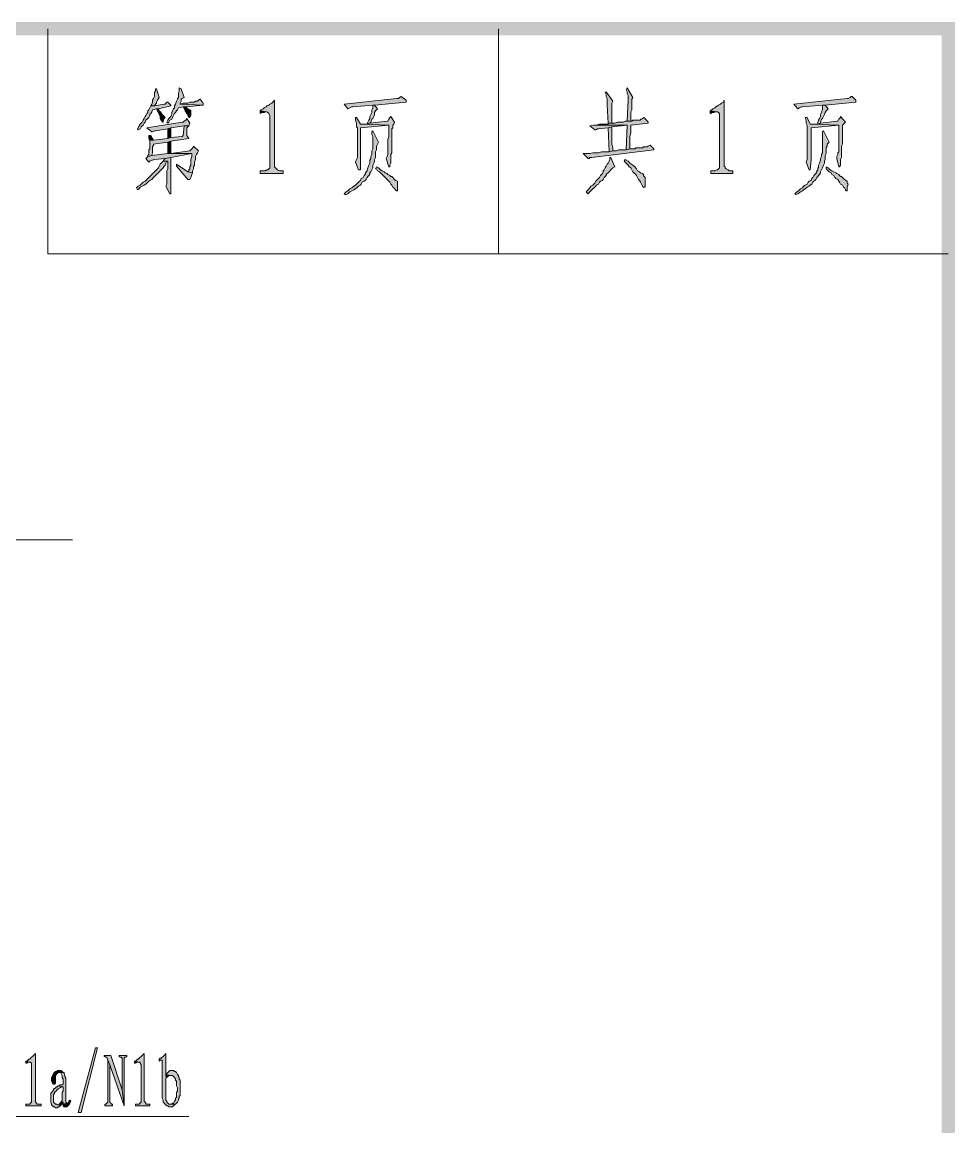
# Model space of a CAD drawing. Header units: millimetres. Extents: x 24 to 410, y 10 to 282.
# Drawn here: x 368.94 to 410.38, y 233.17 to 282.24 of the extents above; entities that cross this region are included whole.
import ezdxf

# ---------------------------------------------------------------- set-up
doc = ezdxf.new("R2010")
doc.units = ezdxf.units.MM

msp = doc.modelspace()

# ---------------------------------------------------------------- hatches: boundary and pattern name
h = msp.add_hatch(color=7)
h.dxf.hatch_style = 2
h.paths.add_polyline_path([(410.379333, 282.236333), (30.395333, 281.643667), (29.802667, 282.236333)])
h = msp.add_hatch(color=7)
h.dxf.hatch_style = 2
h.paths.add_polyline_path([(409.786667, 281.643667), (410.379333, 282.236333), (30.395333, 281.643667)])
h = msp.add_hatch(color=7)
h.dxf.hatch_style = 2
h.paths.add_polyline_path([(410.379333, 9.652), (409.786667, 281.643667), (410.379333, 282.236333)])
h = msp.add_hatch(color=7)
h.dxf.hatch_style = 2
h.paths.add_polyline_path([(409.786667, 10.244667), (410.379333, 9.652), (409.786667, 281.643667)])
h = msp.add_hatch(color=7)
h.dxf.hatch_style = 2
h.paths.add_polyline_path([(374.904, 279.273), (374.861667, 279.273), (374.861667, 279.188333), (374.819333, 279.103667), (374.819333, 278.934333), (374.777, 278.849667), (374.734667, 278.765), (374.734667, 278.680333), (374.692333, 278.595667), (374.65, 278.511), (374.819333, 278.511), (374.861667, 278.595667), (374.904, 278.638), (374.904, 278.680333), (374.946333, 278.765), (374.988667, 278.849667), (375.031, 278.892)])
h = msp.add_hatch(color=7)
h.dxf.hatch_style = 2
h.paths.add_polyline_path([(375.92, 279.315333), (375.92, 279.188333), (375.877667, 279.061333), (375.877667, 278.892), (375.835333, 278.849667), (375.835333, 278.807333), (375.793, 278.722667), (375.750667, 278.595667), (375.708333, 278.511), (375.708333, 278.426333), (375.666, 278.384), (375.623667, 278.299333), (375.581333, 278.214667), (375.581333, 278.13), (375.539, 278.045333), (375.454333, 277.960667), (375.412, 277.876), (375.369667, 277.791333), (375.412, 277.749), (375.454333, 277.791333), (375.496667, 277.876), (375.581333, 277.918333), (375.623667, 278.003), (375.666, 278.087667), (375.708333, 278.172333), (375.750667, 278.214667), (375.793, 278.299333), (375.835333, 278.341667), (375.877667, 278.426333), (376.089333, 278.468667), (376.216333, 278.468667), (376.978333, 278.553333), (375.962333, 278.595667), (375.962333, 278.638), (376.004667, 278.722667), (376.004667, 278.807333), (376.047, 278.849667), (376.131667, 278.892), (376.004667, 279.273)])
h = msp.add_hatch(color=7)
h.dxf.hatch_style = 2
h.paths.add_polyline_path([(395.816667, 279.315333), (395.774333, 279.230667), (395.816667, 279.146), (395.816667, 279.061333), (395.859, 278.976667), (395.859, 278.765), (395.816667, 277.833667), (395.986, 277.833667), (395.986, 277.960667), (395.986, 278.257), (396.028333, 278.341667), (396.028333, 278.807333), (396.070667, 278.892)])
h = msp.add_hatch(color=7)
h.dxf.hatch_style = 2
h.paths.add_polyline_path([(376.851333, 278.807333), (376.766667, 278.765), (376.724333, 278.722667), (376.639667, 278.722667), (376.597333, 278.680333), (376.385667, 278.680333), (376.301, 278.638), (376.089333, 278.638), (375.962333, 278.595667), (376.978333, 278.553333), (376.978333, 278.638)])
h = msp.add_hatch(color=7)
h.dxf.hatch_style = 2
h.paths.add_polyline_path([(380.153333, 278.765), (380.068667, 278.680333), (380.026333, 278.638), (379.941667, 278.595667), (379.899333, 278.553333), (379.814667, 278.511), (379.772333, 278.468667), (379.687667, 278.426333), (379.645333, 278.384), (379.560667, 278.341667), (379.518333, 278.299333), (379.814667, 278.257), (379.857, 278.214667), (379.899333, 278.172333), (379.941667, 278.087667), (379.941667, 275.759333), (379.899333, 275.717), (379.857, 275.674667), (379.814667, 275.674667), (379.73, 275.632333), (379.518333, 275.632333), (379.518333, 275.505333), (380.534333, 275.505333), (380.534333, 275.632333), (380.365, 275.632333), (380.280333, 275.674667), (380.238, 275.717), (380.195667, 275.759333), (380.153333, 275.801667)])
h = msp.add_hatch(color=7)
h.dxf.hatch_style = 2
h.paths.add_polyline_path([(385.783667, 278.934333), (385.699, 278.892), (385.656667, 278.849667), (385.572, 278.849667), (383.243667, 278.595667), (383.413, 278.384), (383.497667, 278.426333), (383.582333, 278.468667), (383.624667, 278.468667), (384.513667, 278.553333), (384.598333, 278.553333), (385.995333, 278.680333), (385.995333, 278.765)])
h = msp.add_hatch(color=7)
h.dxf.hatch_style = 2
h.paths.add_polyline_path([(394.885333, 279.146), (394.843, 279.103667), (394.885333, 279.019), (394.885333, 278.934333), (394.927667, 278.849667), (394.927667, 278.553333), (394.97, 277.749), (395.139333, 277.749), (395.139333, 277.791333), (395.139333, 278.638), (395.181667, 278.722667)])
h = msp.add_hatch(color=7)
h.dxf.hatch_style = 2
h.paths.add_polyline_path([(400.134667, 278.765), (400.092333, 278.680333), (400.007667, 278.638), (399.965333, 278.595667), (399.880667, 278.553333), (399.838333, 278.511), (399.753667, 278.468667), (399.711333, 278.426333), (399.626667, 278.384), (399.584333, 278.341667), (399.499667, 278.299333), (399.796, 278.257), (399.838333, 278.257), (399.880667, 278.214667), (399.923, 278.172333), (399.923, 275.759333), (399.880667, 275.717), (399.838333, 275.674667), (399.796, 275.674667), (399.711333, 275.632333), (399.542, 275.632333), (399.542, 275.505333), (400.515667, 275.505333), (400.515667, 275.632333), (400.346333, 275.632333), (400.304, 275.674667), (400.219333, 275.717), (400.177, 275.759333), (400.177, 275.801667), (400.134667, 275.844)])
h = msp.add_hatch(color=7)
h.dxf.hatch_style = 2
h.paths.add_polyline_path([(405.807333, 278.934333), (405.765, 278.934333), (405.722667, 278.892), (405.638, 278.849667), (405.595667, 278.849667), (403.225, 278.595667), (403.394333, 278.384), (403.479, 278.426333), (403.563667, 278.468667), (403.606, 278.468667), (404.495, 278.553333), (404.622, 278.553333), (405.976667, 278.680333), (405.976667, 278.765)])
h = msp.add_hatch(color=7)
h.dxf.hatch_style = 2
h.paths.add_polyline_path([(375.412, 278.680333), (375.369667, 278.680333), (375.285, 278.595667), (375.242667, 278.595667), (374.819333, 278.511), (374.65, 278.511), (374.607667, 278.426333), (374.565333, 278.341667), (374.523, 278.299333), (374.523, 278.214667), (374.480667, 278.172333), (374.438333, 278.087667), (374.396, 278.045333), (374.353667, 277.960667), (374.311333, 277.876), (374.269, 277.791333), (374.184333, 277.706667), (374.142, 277.622), (374.057333, 277.495), (374.099667, 277.452667), (374.184333, 277.495), (374.226667, 277.579667), (374.311333, 277.664333), (374.353667, 277.749), (374.396, 277.791333), (374.438333, 277.876), (374.523, 277.960667), (374.565333, 278.003), (374.607667, 278.087667), (374.607667, 278.13), (374.65, 278.172333), (374.692333, 278.257), (374.734667, 278.341667), (374.904, 278.384), (374.988667, 278.384), (375.539, 278.511), (375.539, 278.553333)])
h = msp.add_hatch(color=7)
h.dxf.hatch_style = 2
h.paths.add_polyline_path([(374.988667, 278.384), (374.904, 278.384), (374.946333, 278.299333), (374.988667, 278.214667), (375.031, 278.13), (375.073333, 278.045333), (375.073333, 277.960667), (375.115667, 277.876), (375.158, 277.791333), (375.200333, 277.791333), (375.200333, 277.833667), (375.242667, 277.960667), (375.285, 278.003), (375.242667, 278.045333), (375.200333, 278.087667), (375.158, 278.13), (375.115667, 278.214667), (375.031, 278.299333)])
h = msp.add_hatch(color=7)
h.dxf.hatch_style = 2
h.paths.add_polyline_path([(376.216333, 278.468667), (376.089333, 278.468667), (376.131667, 278.384), (376.174, 278.299333), (376.216333, 278.257), (376.258667, 278.172333), (376.301, 278.087667), (376.343333, 278.003), (376.385667, 278.003), (376.428, 278.087667), (376.428, 278.299333), (376.385667, 278.341667), (376.301, 278.384)])
h = msp.add_hatch(color=7)
h.dxf.hatch_style = 2
h.paths.add_polyline_path([(379.518333, 278.299333), (379.518333, 278.172333), (379.603, 278.214667), (379.687667, 278.214667), (379.73, 278.257), (379.814667, 278.257)])
h = msp.add_hatch(color=7)
h.dxf.hatch_style = 2
h.paths.add_polyline_path([(384.598333, 278.553333), (384.513667, 278.553333), (384.513667, 278.511), (384.513667, 278.426333), (384.471333, 278.341667), (384.471333, 278.214667), (384.429, 278.13), (384.386667, 278.045333), (384.386667, 277.960667), (384.344333, 277.876), (384.302, 277.791333), (384.259667, 277.706667), (384.386667, 277.749), (384.429, 277.791333), (384.471333, 277.918333), (384.513667, 277.960667), (384.556, 278.045333), (384.598333, 278.13), (384.598333, 278.214667), (384.640667, 278.299333), (384.725333, 278.384)])
h = msp.add_hatch(color=7)
h.dxf.hatch_style = 2
h.paths.add_polyline_path([(399.499667, 278.299333), (399.499667, 278.172333), (399.542, 278.172333), (399.584333, 278.214667), (399.669, 278.214667), (399.753667, 278.257), (399.796, 278.257)])
h = msp.add_hatch(color=7)
h.dxf.hatch_style = 2
h.paths.add_polyline_path([(404.622, 278.553333), (404.495, 278.553333), (404.495, 278.511), (404.495, 278.341667), (404.452667, 278.257), (404.452667, 278.214667), (404.410333, 278.13), (404.410333, 278.045333), (404.368, 277.960667), (404.325667, 277.876), (404.283333, 277.791333), (404.283333, 277.706667), (404.410333, 277.749), (404.410333, 277.791333), (404.452667, 277.918333), (404.495, 277.960667), (404.537333, 278.045333), (404.579667, 278.13), (404.622, 278.214667), (404.664333, 278.299333), (404.749, 278.384)])
h = msp.add_hatch(color=7)
h.dxf.hatch_style = 2
h.paths.add_polyline_path([(376.258667, 277.960667), (376.216333, 277.876), (376.131667, 277.833667), (376.089333, 277.791333), (376.047, 277.791333), (374.480667, 277.537333), (374.692333, 277.368), (374.734667, 277.368), (374.819333, 277.410333), (374.861667, 277.410333), (375.412, 277.495), (375.539, 277.537333), (376.131667, 277.622), (376.343333, 277.622), (376.385667, 277.749)])
h = msp.add_hatch(color=7)
h.dxf.hatch_style = 2
h.paths.add_polyline_path([(383.794, 278.003), (383.751667, 278.003), (383.751667, 277.876), (383.794, 277.749), (383.794, 277.579667), (383.836333, 277.537333), (383.836333, 276.225), (383.794, 276.140333), (383.751667, 276.013333), (383.878667, 275.674667), (383.963333, 275.674667), (383.963333, 277.537333), (385.233333, 277.664333), (383.963333, 277.706667)])
h = msp.add_hatch(color=7)
h.dxf.hatch_style = 2
h.paths.add_polyline_path([(385.318, 278.045333), (385.275667, 278.003), (385.233333, 277.918333), (385.191, 277.833667), (385.148667, 277.833667), (384.386667, 277.749), (384.259667, 277.706667), (383.963333, 277.706667), (385.233333, 277.664333), (385.233333, 277.156333), (385.191, 277.029333), (385.191, 276.352), (385.148667, 276.267333), (385.106333, 276.182667), (385.233333, 275.801667), (385.275667, 275.801667), (385.275667, 275.886333), (385.318, 275.971), (385.318, 276.352), (385.360333, 276.436667), (385.360333, 277.495), (385.402667, 277.537333), (385.402667, 277.664333), (385.445, 277.706667), (385.487333, 277.791333)])
h = msp.add_hatch(color=7)
h.dxf.hatch_style = 2
h.paths.add_polyline_path([(396.578667, 278.003), (396.494, 277.960667), (396.451667, 277.918333), (396.409333, 277.918333), (396.409333, 277.876), (396.070667, 277.876), (396.028333, 277.833667), (395.732, 277.833667), (395.647333, 277.791333), (395.393333, 277.791333), (395.266333, 277.749), (395.181667, 277.749), (394.97, 277.749), (394.97, 277.706667), (394.589, 277.706667), (394.462, 277.664333), (394.335, 277.664333), (395.816667, 277.664333), (395.774333, 276.563667), (395.943667, 276.606), (395.943667, 277.156333), (395.986, 277.325667), (395.986, 277.664333), (396.748, 277.749), (396.748, 277.791333)])
h = msp.add_hatch(color=7)
h.dxf.hatch_style = 2
h.paths.add_polyline_path([(403.817667, 278.003), (403.733, 278.003), (403.775333, 277.876), (403.775333, 277.749), (403.817667, 277.664333), (403.817667, 276.140333), (403.775333, 276.013333), (403.902333, 275.674667), (403.944667, 275.674667), (403.987, 276.098), (403.987, 277.537333), (405.214667, 277.664333), (403.944667, 277.706667)])
h = msp.add_hatch(color=7)
h.dxf.hatch_style = 2
h.paths.add_polyline_path([(405.299333, 278.045333), (405.299333, 278.003), (405.214667, 277.918333), (405.172333, 277.833667), (405.13, 277.833667), (404.410333, 277.749), (404.283333, 277.706667), (403.944667, 277.706667), (405.214667, 277.664333), (405.214667, 276.479), (405.172333, 276.436667), (405.172333, 276.352), (405.13, 276.267333), (405.13, 276.182667), (405.214667, 275.801667), (405.257, 275.801667), (405.299333, 275.886333), (405.299333, 276.140333), (405.341667, 276.225), (405.341667, 276.733), (405.384, 276.817667), (405.384, 277.664333), (405.426333, 277.706667), (405.511, 277.791333)])
h = msp.add_hatch(color=7)
h.dxf.hatch_style = 2
h.paths.add_polyline_path([(376.343333, 277.622), (376.131667, 277.622), (376.089333, 277.198667), (376.047, 277.156333), (375.539, 277.114), (375.412, 277.071667), (374.777, 276.987), (374.607667, 276.987), (374.607667, 276.902333), (374.607667, 276.606), (374.565333, 276.563667), (374.565333, 276.352), (374.523, 276.309667), (374.523, 276.267333), (374.692333, 276.309667), (374.734667, 276.436667), (374.734667, 276.690667), (374.777, 276.775333), (374.777, 276.817667), (375.412, 276.902333), (375.539, 276.944667), (376.343333, 277.071667), (376.258667, 277.198667), (376.258667, 277.537333), (376.301, 277.579667)])
h = msp.add_hatch(color=7)
h.dxf.hatch_style = 2
h.paths.add_polyline_path([(375.539, 277.537333), (375.412, 277.495), (375.412, 277.071667), (375.539, 277.114)])
h = msp.add_hatch(color=7)
h.dxf.hatch_style = 2
h.paths.add_polyline_path([(384.513667, 277.410333), (384.471333, 277.368), (384.471333, 277.241), (384.513667, 277.156333), (384.513667, 276.606), (384.471333, 276.521333), (384.471333, 276.352), (384.429, 276.267333), (384.429, 276.182667), (384.386667, 276.098), (384.386667, 275.971), (384.344333, 275.886333), (384.302, 275.759333), (384.259667, 275.674667), (384.259667, 275.632333), (384.217333, 275.59), (384.175, 275.505333), (384.175, 275.463), (384.132667, 275.420667), (384.090333, 275.336), (384.005667, 275.293667), (383.963333, 275.209), (383.921, 275.166667), (383.878667, 275.124333), (383.794, 275.039667), (383.751667, 274.997333), (383.667, 274.955), (383.582333, 274.870333), (383.497667, 274.828), (383.413, 274.743333), (383.328333, 274.701), (383.243667, 274.616333), (383.286, 274.574), (383.328333, 274.574), (383.413, 274.616333), (383.497667, 274.701), (383.582333, 274.743333), (383.667, 274.785667), (383.751667, 274.828), (383.836333, 274.912667), (383.878667, 274.955), (383.963333, 274.997333), (384.005667, 275.039667), (384.048, 275.124333), (384.132667, 275.166667), (384.175, 275.209), (384.217333, 275.251333), (384.259667, 275.336), (384.302, 275.378333), (384.344333, 275.420667), (384.386667, 275.463), (384.386667, 275.547667), (384.429, 275.59), (384.471333, 275.674667), (384.513667, 275.759333), (384.513667, 275.886333), (384.556, 275.971), (384.598333, 276.055667), (384.598333, 276.140333), (384.640667, 276.225), (384.640667, 276.479), (384.683, 276.563667), (384.683, 276.733), (384.725333, 276.817667), (384.767667, 276.902333)])
h = msp.add_hatch(color=7)
h.dxf.hatch_style = 2
h.paths.add_polyline_path([(394.335, 277.664333), (394.165667, 277.622), (394.377333, 277.452667), (394.419667, 277.452667), (394.504333, 277.495), (394.546667, 277.495), (394.97, 277.537333), (395.139333, 277.579667), (395.816667, 277.664333)])
h = msp.add_hatch(color=7)
h.dxf.hatch_style = 2
h.paths.add_polyline_path([(395.139333, 277.579667), (394.97, 277.537333), (395.012333, 276.479), (395.181667, 276.521333), (395.181667, 276.648333), (395.139333, 276.817667)])
h = msp.add_hatch(color=7)
h.dxf.hatch_style = 2
h.paths.add_polyline_path([(404.537333, 277.410333), (404.495, 277.368), (404.495, 276.436667), (404.452667, 276.352), (404.452667, 276.267333), (404.410333, 276.182667), (404.410333, 276.098), (404.368, 275.971), (404.325667, 275.886333), (404.325667, 275.759333), (404.283333, 275.759333), (404.283333, 275.674667), (404.241, 275.632333), (404.241, 275.59), (404.198667, 275.505333), (404.156333, 275.463), (404.114, 275.420667), (404.071667, 275.336), (404.029333, 275.293667), (403.987, 275.209), (403.902333, 275.166667), (403.86, 275.124333), (403.817667, 275.039667), (403.733, 274.997333), (403.648333, 274.955), (403.606, 274.870333), (403.521333, 274.828), (403.436667, 274.743333), (403.352, 274.701), (403.267333, 274.616333), (403.309667, 274.574), (403.394333, 274.616333), (403.521333, 274.701), (403.606, 274.743333), (403.648333, 274.785667), (403.733, 274.828), (403.817667, 274.912667), (403.902333, 274.955), (403.944667, 274.997333), (404.029333, 275.039667), (404.071667, 275.124333), (404.114, 275.166667), (404.156333, 275.209), (404.198667, 275.251333), (404.241, 275.336), (404.283333, 275.378333), (404.325667, 275.420667), (404.368, 275.463), (404.410333, 275.547667), (404.410333, 275.59), (404.452667, 275.674667), (404.495, 275.759333), (404.537333, 275.886333), (404.579667, 275.971), (404.579667, 276.055667), (404.622, 276.140333), (404.622, 276.309667), (404.664333, 276.394333), (404.664333, 276.648333), (404.706667, 276.733), (404.706667, 276.817667), (404.791333, 276.902333)])
h = msp.add_hatch(color=7)
h.dxf.hatch_style = 2
h.paths.add_polyline_path([(374.65, 277.198667), (374.565333, 277.198667), (374.565333, 277.156333), (374.565333, 277.071667), (374.607667, 276.987), (374.777, 276.987)])
h = msp.add_hatch(color=7)
h.dxf.hatch_style = 2
h.paths.add_polyline_path([(375.539, 276.944667), (375.412, 276.902333), (375.412, 276.394333), (375.539, 276.394333)])
h = msp.add_hatch(color=7)
h.dxf.hatch_style = 2
h.paths.add_polyline_path([(376.555, 276.733), (376.555, 276.690667), (376.470333, 276.606), (376.428, 276.563667), (376.385667, 276.521333), (375.539, 276.394333), (375.412, 276.394333), (376.470333, 276.394333), (376.470333, 276.267333), (376.428, 276.140333), (376.428, 275.886333), (376.385667, 275.801667), (376.385667, 275.717), (376.343333, 275.674667), (376.343333, 275.632333), (376.301, 275.59), (376.512667, 275.547667), (376.512667, 275.632333), (376.555, 275.717), (376.555, 275.801667), (376.597333, 275.886333), (376.597333, 276.013333), (376.639667, 276.140333), (376.639667, 276.225), (376.639667, 276.267333), (376.682, 276.352), (376.724333, 276.436667), (376.766667, 276.521333)])
h = msp.add_hatch(color=7)
h.dxf.hatch_style = 2
h.paths.add_polyline_path([(396.832667, 276.775333), (396.748, 276.733), (396.705667, 276.690667), (396.536333, 276.690667), (396.494, 276.648333), (396.197667, 276.648333), (396.155333, 276.606), (395.943667, 276.606), (395.774333, 276.563667), (395.689667, 276.563667), (395.435667, 276.563667), (395.351, 276.521333), (395.181667, 276.521333), (395.012333, 276.479), (394.673667, 276.479), (394.546667, 276.436667), (394.292667, 276.436667), (394.165667, 276.394333), (393.869333, 276.394333), (394.081, 276.182667), (394.123333, 276.182667), (394.165667, 276.225), (394.250333, 276.225), (397.002, 276.563667), (397.002, 276.606)])
h = msp.add_hatch(color=7)
h.dxf.hatch_style = 2
h.paths.add_polyline_path([(375.412, 276.394333), (374.692333, 276.309667), (374.523, 276.267333), (374.438333, 276.182667), (374.565333, 276.013333), (374.607667, 276.055667), (374.692333, 276.098), (374.734667, 276.098), (374.819333, 276.140333), (375.285, 276.182667), (375.539, 276.225), (376.470333, 276.394333)])
h = msp.add_hatch(color=7)
h.dxf.hatch_style = 2
h.paths.add_polyline_path([(375.200333, 276.055667), (375.158, 276.013333), (375.073333, 275.928667), (375.031, 275.844), (374.988667, 275.759333), (374.904, 275.674667), (374.861667, 275.632333), (374.819333, 275.59), (374.777, 275.547667), (374.734667, 275.505333), (374.692333, 275.463), (374.607667, 275.378333), (374.565333, 275.336), (374.523, 275.293667), (374.438333, 275.209), (374.396, 275.166667), (374.311333, 275.124333), (374.226667, 275.039667), (374.184333, 274.997333), (374.099667, 274.955), (374.015, 274.870333), (374.057333, 274.785667), (374.142, 274.828), (374.184333, 274.912667), (374.269, 274.955), (374.353667, 274.997333), (374.438333, 275.039667), (374.480667, 275.082), (374.565333, 275.166667), (374.607667, 275.209), (374.692333, 275.251333), (374.734667, 275.293667), (374.777, 275.336), (374.861667, 275.420667), (374.904, 275.463), (374.946333, 275.505333), (374.988667, 275.547667), (375.031, 275.59), (375.115667, 275.674667), (375.200333, 275.759333), (375.242667, 275.844), (375.285, 275.886333), (375.327333, 275.971), (375.369667, 276.055667), (375.412, 276.055667)])
h = msp.add_hatch(color=7)
h.dxf.hatch_style = 2
h.paths.add_polyline_path([(375.539, 276.225), (375.285, 276.182667), (375.242667, 276.140333), (375.200333, 276.055667), (375.412, 276.055667), (375.412, 276.013333), (375.412, 275.717), (375.369667, 275.632333), (375.369667, 275.039667), (375.327333, 274.955), (375.496667, 274.616333), (375.539, 274.616333), (375.539, 275.082)])
h = msp.add_hatch(color=7)
h.dxf.hatch_style = 2
h.paths.add_polyline_path([(375.793, 275.928667), (375.793, 275.844), (376.301, 275.251333), (376.385667, 275.251333), (376.428, 275.336), (376.470333, 275.463), (376.512667, 275.547667), (376.301, 275.59)])
h = msp.add_hatch(color=7)
h.dxf.hatch_style = 2
h.paths.add_polyline_path([(384.683, 275.801667), (384.640667, 275.717), (384.683, 275.717), (384.725333, 275.632333), (384.81, 275.59), (384.852333, 275.547667), (384.937, 275.463), (384.979333, 275.420667), (385.064, 275.336), (385.106333, 275.293667), (385.148667, 275.251333), (385.233333, 275.166667), (385.275667, 275.124333), (385.318, 275.039667), (385.360333, 274.997333), (385.402667, 274.912667), (385.445, 274.870333), (385.529667, 274.785667), (385.572, 274.743333), (385.614333, 274.743333), (385.614333, 274.785667), (385.614333, 275.166667), (385.529667, 275.209), (385.487333, 275.251333), (385.402667, 275.336), (385.360333, 275.378333), (385.318, 275.378333), (385.275667, 275.420667), (385.191, 275.463), (385.148667, 275.505333), (385.064, 275.547667), (385.021667, 275.59), (384.937, 275.632333), (384.852333, 275.674667), (384.767667, 275.759333)])
h = msp.add_hatch(color=7)
h.dxf.hatch_style = 2
h.paths.add_polyline_path([(395.054667, 276.225), (395.054667, 276.140333), (395.012333, 276.055667), (394.97, 275.971), (394.927667, 275.928667), (394.885333, 275.844), (394.843, 275.759333), (394.800667, 275.674667), (394.758333, 275.632333), (394.758333, 275.59), (394.716, 275.505333), (394.673667, 275.463), (394.631333, 275.420667), (394.589, 275.336), (394.546667, 275.293667), (394.462, 275.209), (394.419667, 275.166667), (394.377333, 275.082), (394.292667, 274.997333), (394.208, 274.955), (394.165667, 274.870333), (394.081, 274.785667), (393.996333, 274.701), (394.081, 274.616333), (394.165667, 274.701), (394.250333, 274.785667), (394.292667, 274.828), (394.377333, 274.912667), (394.462, 274.997333), (394.546667, 275.039667), (394.589, 275.124333), (394.631333, 275.166667), (394.716, 275.209), (394.758333, 275.251333), (394.800667, 275.336), (394.843, 275.378333), (394.885333, 275.420667), (394.885333, 275.463), (394.927667, 275.505333), (394.97, 275.547667), (395.012333, 275.59), (395.097, 275.674667), (395.139333, 275.717), (395.181667, 275.759333), (395.266333, 275.801667), (395.097, 276.225)])
h = msp.add_hatch(color=7)
h.dxf.hatch_style = 2
h.paths.add_polyline_path([(395.732, 276.140333), (395.689667, 276.055667), (395.732, 276.013333), (395.816667, 275.928667), (395.859, 275.886333), (395.901333, 275.801667), (395.986, 275.759333), (396.028333, 275.674667), (396.070667, 275.59), (396.113, 275.547667), (396.197667, 275.463), (396.24, 275.420667), (396.282333, 275.336), (396.324667, 275.251333), (396.367, 275.209), (396.409333, 275.124333), (396.451667, 275.039667), (396.494, 274.955), (396.536333, 274.912667), (396.621, 274.912667), (396.621, 274.955), (396.621, 275.336), (396.578667, 275.378333), (396.536333, 275.420667), (396.536333, 275.463), (396.494, 275.505333), (396.409333, 275.547667), (396.367, 275.59), (396.282333, 275.632333), (396.24, 275.717), (396.155333, 275.801667), (396.070667, 275.886333), (395.943667, 275.971), (395.859, 276.055667)])
h = msp.add_hatch(color=7)
h.dxf.hatch_style = 2
h.paths.add_polyline_path([(404.664333, 275.801667), (404.664333, 275.717), (404.749, 275.632333), (404.791333, 275.59), (404.876, 275.547667), (404.918333, 275.463), (405.003, 275.420667), (405.045333, 275.336), (405.087667, 275.293667), (405.172333, 275.251333), (405.214667, 275.166667), (405.257, 275.124333), (405.299333, 275.039667), (405.384, 274.997333), (405.426333, 274.912667), (405.468667, 274.870333), (405.511, 274.785667), (405.553333, 274.743333), (405.595667, 274.743333), (405.595667, 274.785667), (405.595667, 274.912667), (405.638, 275.039667), (405.595667, 275.082), (405.595667, 275.166667), (405.553333, 275.209), (405.468667, 275.251333), (405.384, 275.336), (405.341667, 275.378333), (405.299333, 275.378333), (405.257, 275.420667), (405.214667, 275.463), (405.13, 275.505333), (405.087667, 275.547667), (405.003, 275.59), (404.918333, 275.632333), (404.833667, 275.674667), (404.749, 275.759333)])
h = msp.add_hatch(color=7)
h.dxf.hatch_style = 2
h.paths.add_polyline_path([(372.194667, 236.685667), (372.279333, 236.685667), (371.559667, 233.807), (371.432667, 233.807)])
h = msp.add_hatch(color=7)
h.dxf.hatch_style = 2
h.paths.add_polyline_path([(369.527667, 236.431667), (369.485333, 236.389333), (369.443, 236.347), (369.400667, 236.304667), (369.358333, 236.262333), (369.316, 236.22), (369.273667, 236.177667), (369.231333, 236.177667), (369.189, 236.135333), (369.146667, 236.093), (369.104333, 236.093), (369.273667, 236.050667), (369.316, 236.050667), (369.358333, 236.008333), (369.358333, 234.272667), (369.316, 234.230333), (369.273667, 234.188), (369.104333, 234.188), (369.104333, 234.103333), (369.781667, 234.103333), (369.781667, 234.188), (369.612333, 234.188), (369.57, 234.230333), (369.527667, 234.272667)])
h = msp.add_hatch(color=7)
h.dxf.hatch_style = 2
h.paths.add_polyline_path([(369.104333, 236.093), (369.104333, 236.008333), (369.146667, 236.008333), (369.189, 236.050667), (369.273667, 236.050667)])
h = msp.add_hatch(color=7)
h.dxf.hatch_style = 2
h.paths.add_polyline_path([(372.872, 236.347), (372.575667, 236.347), (372.575667, 236.304667), (372.618, 236.304667), (372.660333, 236.262333), (372.702667, 236.262333), (372.745, 236.135333), (372.829667, 235.923667), (373.464667, 234.103333), (373.38, 234.823)])
h = msp.add_hatch(color=7)
h.dxf.hatch_style = 2
h.paths.add_polyline_path([(372.745, 236.135333), (372.745, 234.272667), (372.702667, 234.230333), (372.660333, 234.188), (372.618, 234.188), (372.618, 234.103333), (372.956667, 234.103333), (372.956667, 234.188), (372.914333, 234.188), (372.872, 234.230333), (372.829667, 234.272667), (372.829667, 235.923667)])
h = msp.add_hatch(color=7)
h.dxf.hatch_style = 2
h.paths.add_polyline_path([(373.591667, 236.347), (373.253, 236.347), (373.253, 236.304667), (373.295333, 236.262333), (373.337667, 236.262333), (373.38, 236.22), (373.38, 234.823), (373.464667, 234.103333), (373.464667, 236.22), (373.507, 236.262333), (373.549333, 236.262333), (373.591667, 236.304667)])
h = msp.add_hatch(color=7)
h.dxf.hatch_style = 2
h.paths.add_polyline_path([(374.353667, 236.431667), (374.311333, 236.389333), (374.269, 236.347), (374.226667, 236.304667), (374.184333, 236.262333), (374.142, 236.22), (374.099667, 236.177667), (374.057333, 236.177667), (374.015, 236.135333), (373.972667, 236.093), (373.930333, 236.093), (374.142, 236.050667), (374.184333, 236.050667), (374.184333, 236.008333), (374.226667, 235.923667), (374.226667, 234.272667), (374.184333, 234.272667), (374.184333, 234.230333), (374.142, 234.188), (373.972667, 234.188), (373.972667, 234.103333), (374.607667, 234.103333), (374.607667, 234.188), (374.438333, 234.188), (374.438333, 234.230333), (374.396, 234.272667), (374.353667, 234.315)])
h = msp.add_hatch(color=7)
h.dxf.hatch_style = 2
h.paths.add_polyline_path([(373.930333, 236.093), (373.930333, 236.008333), (373.972667, 236.008333), (374.057333, 236.050667), (374.142, 236.050667)])
h = msp.add_hatch(color=7)
h.dxf.hatch_style = 2
h.paths.add_polyline_path([(375.327333, 236.431667), (375.285, 236.389333), (375.242667, 236.347), (375.200333, 236.304667), (375.158, 236.262333), (375.115667, 236.22), (375.073333, 236.22), (375.031, 236.177667), (375.115667, 236.135333), (375.158, 236.135333), (375.158, 236.050667), (375.158, 234.442), (375.200333, 234.357333), (375.200333, 234.272667), (375.242667, 234.230333), (375.285, 234.188), (375.285, 234.145667), (375.327333, 234.145667), (375.369667, 234.103333), (375.412, 234.103333), (375.454333, 234.061), (375.581333, 234.061), (375.623667, 234.061), (375.666, 234.103333), (375.708333, 234.145667), (375.750667, 234.188), (375.454333, 234.188), (375.412, 234.230333), (375.369667, 234.272667), (375.369667, 234.315), (375.327333, 234.357333), (375.327333, 235.331), (375.369667, 235.373333), (375.412, 235.415667), (375.327333, 235.415667)])
h = msp.add_hatch(color=7)
h.dxf.hatch_style = 2
h.paths.add_polyline_path([(375.031, 236.177667), (375.031, 236.093), (375.073333, 236.135333), (375.115667, 236.135333)])
h = msp.add_hatch(color=7)
h.dxf.hatch_style = 2
h.paths.add_polyline_path([(370.543667, 235.669667), (370.501333, 235.669667), (370.459, 235.627333), (370.416667, 235.627333), (370.374333, 235.585), (370.332, 235.542667), (370.289667, 235.458), (370.289667, 235.415667), (370.247333, 235.373333), (370.247333, 235.204), (370.289667, 235.119333), (370.332, 235.077), (370.374333, 235.077), (370.416667, 235.119333), (370.416667, 235.458), (370.459, 235.500333), (370.459, 235.542667), (370.501333, 235.542667), (370.543667, 235.585), (370.755333, 235.585), (370.713, 235.627333), (370.670667, 235.669667)])
h = msp.add_hatch(color=7)
h.dxf.hatch_style = 2
h.paths.add_polyline_path([(370.755333, 235.585), (370.586, 235.585), (370.628333, 235.585), (370.670667, 235.585), (370.670667, 235.542667), (370.713, 235.458), (370.713, 235.373333), (370.755333, 235.288667), (370.755333, 235.077), (370.713, 235.034667), (370.628333, 235.034667), (370.586, 234.992333), (370.543667, 234.992333), (370.755333, 234.95), (370.755333, 234.780667), (370.713, 234.696), (370.713, 234.315), (370.670667, 234.315), (370.670667, 234.272667), (370.755333, 234.272667), (370.755333, 234.188), (370.924667, 234.230333), (370.882333, 234.272667), (370.882333, 235.331), (370.84, 235.415667), (370.84, 235.458), (370.797667, 235.542667), (370.797667, 235.585)])
h = msp.add_hatch(color=7)
h.dxf.hatch_style = 2
h.paths.add_polyline_path([(375.581333, 235.669667), (375.496667, 235.669667), (375.454333, 235.627333), (375.412, 235.585), (375.369667, 235.542667), (375.327333, 235.500333), (375.539, 235.458), (375.623667, 235.458), (375.666, 235.415667), (375.708333, 235.373333), (375.750667, 235.288667), (375.750667, 235.246333), (375.793, 235.204), (375.793, 234.992333), (375.835333, 234.907667), (375.835333, 234.780667), (375.793, 234.696), (375.793, 234.611333), (375.793, 234.569), (375.793, 234.484333), (375.750667, 234.442), (375.750667, 234.357333), (375.708333, 234.315), (375.666, 234.230333), (375.623667, 234.230333), (375.581333, 234.188), (375.539, 234.188), (375.750667, 234.188), (375.793, 234.230333), (375.835333, 234.272667), (375.877667, 234.357333), (375.877667, 234.399667), (375.92, 234.442), (375.92, 234.526667), (375.962333, 234.569), (375.962333, 235.246333), (375.92, 235.288667), (375.92, 235.373333), (375.877667, 235.415667), (375.877667, 235.458), (375.835333, 235.500333), (375.793, 235.585), (375.750667, 235.627333), (375.708333, 235.627333), (375.666, 235.669667)])
h = msp.add_hatch(color=7)
h.dxf.hatch_style = 2
h.paths.add_polyline_path([(375.327333, 235.500333), (375.327333, 235.415667), (375.412, 235.415667), (375.454333, 235.458), (375.539, 235.458)])
h = msp.add_hatch(color=7)
h.dxf.hatch_style = 2
h.paths.add_polyline_path([(370.543667, 234.992333), (370.501333, 234.95), (370.459, 234.95), (370.416667, 234.907667), (370.374333, 234.865333), (370.332, 234.865333), (370.332, 234.823), (370.289667, 234.738333), (370.247333, 234.696), (370.205, 234.653667), (370.205, 234.272667), (370.247333, 234.188), (370.247333, 234.145667), (370.289667, 234.103333), (370.332, 234.061), (370.374333, 234.061), (370.416667, 234.018667), (370.501333, 234.018667), (370.543667, 234.061), (370.586, 234.061), (370.628333, 234.103333), (370.670667, 234.145667), (370.501333, 234.145667), (370.459, 234.188), (370.416667, 234.188), (370.374333, 234.230333), (370.332, 234.272667), (370.332, 234.611333), (370.374333, 234.653667), (370.374333, 234.696), (370.416667, 234.738333), (370.459, 234.780667), (370.459, 234.823), (370.501333, 234.823), (370.543667, 234.865333), (370.628333, 234.907667), (370.670667, 234.95), (370.755333, 234.95)])
h = msp.add_hatch(color=7)
h.dxf.hatch_style = 2
h.paths.add_polyline_path([(370.670667, 234.272667), (370.628333, 234.230333), (370.586, 234.188), (370.586, 234.145667), (370.543667, 234.145667), (370.501333, 234.145667), (370.670667, 234.145667), (370.713, 234.188), (370.755333, 234.272667)])
h = msp.add_hatch(color=7)
h.dxf.hatch_style = 2
h.paths.add_polyline_path([(371.051667, 234.357333), (371.009333, 234.315), (371.009333, 234.272667), (370.967, 234.230333), (370.924667, 234.230333), (370.755333, 234.188), (370.755333, 234.103333), (370.797667, 234.061), (370.924667, 234.061), (370.967, 234.103333), (371.009333, 234.145667), (371.051667, 234.230333), (371.094, 234.315)])

# ---------------------------------------------------------------- linework, layer by layer
at = {"color": 7, "lineweight": 0}
for points in [[(370.078, 281.94), (370.078, 271.949333), (390.101667, 271.949333)], [(390.101667, 271.949333), (390.101667, 281.94)], [(390.101667, 271.949333), (410.083, 271.949333)], [(355.219, 253.322667), (361.315, 259.249333), (371.178667, 259.249333)], [(367.368667, 233.637667), (376.343333, 233.637667)]]:
    msp.add_lwpolyline(points, dxfattribs=at)
for points in [[(374.904, 279.273), (374.861667, 279.273), (374.861667, 279.188333), (374.819333, 279.103667), (374.819333, 278.934333), (374.777, 278.849667), (374.734667, 278.765), (374.734667, 278.680333), (374.692333, 278.595667), (374.65, 278.511), (374.819333, 278.511), (374.861667, 278.595667), (374.904, 278.638), (374.904, 278.680333), (374.946333, 278.765), (374.988667, 278.849667), (375.031, 278.892)], [(375.92, 279.315333), (375.92, 279.188333), (375.877667, 279.061333), (375.877667, 278.892), (375.835333, 278.849667), (375.835333, 278.807333), (375.793, 278.722667), (375.750667, 278.595667), (375.708333, 278.511), (375.708333, 278.426333), (375.666, 278.384), (375.623667, 278.299333), (375.581333, 278.214667), (375.581333, 278.13), (375.539, 278.045333), (375.454333, 277.960667), (375.412, 277.876), (375.369667, 277.791333), (375.412, 277.749), (375.454333, 277.791333), (375.496667, 277.876), (375.581333, 277.918333), (375.623667, 278.003), (375.666, 278.087667), (375.708333, 278.172333), (375.750667, 278.214667), (375.793, 278.299333), (375.835333, 278.341667), (375.877667, 278.426333), (376.089333, 278.468667), (376.216333, 278.468667), (376.978333, 278.553333), (375.962333, 278.595667), (375.962333, 278.638), (376.004667, 278.722667), (376.004667, 278.807333), (376.047, 278.849667), (376.131667, 278.892), (376.004667, 279.273)], [(395.816667, 279.315333), (395.774333, 279.230667), (395.816667, 279.146), (395.816667, 279.061333), (395.859, 278.976667), (395.859, 278.765), (395.816667, 277.833667), (395.986, 277.833667), (395.986, 277.960667), (395.986, 278.257), (396.028333, 278.341667), (396.028333, 278.807333), (396.070667, 278.892)], [(376.851333, 278.807333), (376.766667, 278.765), (376.724333, 278.722667), (376.639667, 278.722667), (376.597333, 278.680333), (376.385667, 278.680333), (376.301, 278.638), (376.089333, 278.638), (375.962333, 278.595667), (376.978333, 278.553333), (376.978333, 278.638)], [(380.153333, 278.765), (380.068667, 278.680333), (380.026333, 278.638), (379.941667, 278.595667), (379.899333, 278.553333), (379.814667, 278.511), (379.772333, 278.468667), (379.687667, 278.426333), (379.645333, 278.384), (379.560667, 278.341667), (379.518333, 278.299333), (379.814667, 278.257), (379.857, 278.214667), (379.899333, 278.172333), (379.941667, 278.087667), (379.941667, 275.759333), (379.899333, 275.717), (379.857, 275.674667), (379.814667, 275.674667), (379.73, 275.632333), (379.518333, 275.632333), (379.518333, 275.505333), (380.534333, 275.505333), (380.534333, 275.632333), (380.365, 275.632333), (380.280333, 275.674667), (380.238, 275.717), (380.195667, 275.759333), (380.153333, 275.801667)], [(385.783667, 278.934333), (385.699, 278.892), (385.656667, 278.849667), (385.572, 278.849667), (383.243667, 278.595667), (383.413, 278.384), (383.497667, 278.426333), (383.582333, 278.468667), (383.624667, 278.468667), (384.513667, 278.553333), (384.598333, 278.553333), (385.995333, 278.680333), (385.995333, 278.765)], [(394.885333, 279.146), (394.843, 279.103667), (394.885333, 279.019), (394.885333, 278.934333), (394.927667, 278.849667), (394.927667, 278.553333), (394.97, 277.749), (395.139333, 277.749), (395.139333, 277.791333), (395.139333, 278.638), (395.181667, 278.722667)], [(400.134667, 278.765), (400.092333, 278.680333), (400.007667, 278.638), (399.965333, 278.595667), (399.880667, 278.553333), (399.838333, 278.511), (399.753667, 278.468667), (399.711333, 278.426333), (399.626667, 278.384), (399.584333, 278.341667), (399.499667, 278.299333), (399.796, 278.257), (399.838333, 278.257), (399.880667, 278.214667), (399.923, 278.172333), (399.923, 275.759333), (399.880667, 275.717), (399.838333, 275.674667), (399.796, 275.674667), (399.711333, 275.632333), (399.542, 275.632333), (399.542, 275.505333), (400.515667, 275.505333), (400.515667, 275.632333), (400.346333, 275.632333), (400.304, 275.674667), (400.219333, 275.717), (400.177, 275.759333), (400.177, 275.801667), (400.134667, 275.844)], [(405.807333, 278.934333), (405.765, 278.934333), (405.722667, 278.892), (405.638, 278.849667), (405.595667, 278.849667), (403.225, 278.595667), (403.394333, 278.384), (403.479, 278.426333), (403.563667, 278.468667), (403.606, 278.468667), (404.495, 278.553333), (404.622, 278.553333), (405.976667, 278.680333), (405.976667, 278.765)], [(375.412, 278.680333), (375.369667, 278.680333), (375.285, 278.595667), (375.242667, 278.595667), (374.819333, 278.511), (374.65, 278.511), (374.607667, 278.426333), (374.565333, 278.341667), (374.523, 278.299333), (374.523, 278.214667), (374.480667, 278.172333), (374.438333, 278.087667), (374.396, 278.045333), (374.353667, 277.960667), (374.311333, 277.876), (374.269, 277.791333), (374.184333, 277.706667), (374.142, 277.622), (374.057333, 277.495), (374.099667, 277.452667), (374.184333, 277.495), (374.226667, 277.579667), (374.311333, 277.664333), (374.353667, 277.749), (374.396, 277.791333), (374.438333, 277.876), (374.523, 277.960667), (374.565333, 278.003), (374.607667, 278.087667), (374.607667, 278.13), (374.65, 278.172333), (374.692333, 278.257), (374.734667, 278.341667), (374.904, 278.384), (374.988667, 278.384), (375.539, 278.511), (375.539, 278.553333)], [(374.988667, 278.384), (374.904, 278.384), (374.946333, 278.299333), (374.988667, 278.214667), (375.031, 278.13), (375.073333, 278.045333), (375.073333, 277.960667), (375.115667, 277.876), (375.158, 277.791333), (375.200333, 277.791333), (375.200333, 277.833667), (375.242667, 277.960667), (375.285, 278.003), (375.242667, 278.045333), (375.200333, 278.087667), (375.158, 278.13), (375.115667, 278.214667), (375.031, 278.299333)], [(376.216333, 278.468667), (376.089333, 278.468667), (376.131667, 278.384), (376.174, 278.299333), (376.216333, 278.257), (376.258667, 278.172333), (376.301, 278.087667), (376.343333, 278.003), (376.385667, 278.003), (376.428, 278.087667), (376.428, 278.299333), (376.385667, 278.341667), (376.301, 278.384)], [(379.518333, 278.299333), (379.518333, 278.172333), (379.603, 278.214667), (379.687667, 278.214667), (379.73, 278.257), (379.814667, 278.257)], [(384.598333, 278.553333), (384.513667, 278.553333), (384.513667, 278.511), (384.513667, 278.426333), (384.471333, 278.341667), (384.471333, 278.214667), (384.429, 278.13), (384.386667, 278.045333), (384.386667, 277.960667), (384.344333, 277.876), (384.302, 277.791333), (384.259667, 277.706667), (384.386667, 277.749), (384.429, 277.791333), (384.471333, 277.918333), (384.513667, 277.960667), (384.556, 278.045333), (384.598333, 278.13), (384.598333, 278.214667), (384.640667, 278.299333), (384.725333, 278.384)], [(399.499667, 278.299333), (399.499667, 278.172333), (399.542, 278.172333), (399.584333, 278.214667), (399.669, 278.214667), (399.753667, 278.257), (399.796, 278.257)], [(404.622, 278.553333), (404.495, 278.553333), (404.495, 278.511), (404.495, 278.341667), (404.452667, 278.257), (404.452667, 278.214667), (404.410333, 278.13), (404.410333, 278.045333), (404.368, 277.960667), (404.325667, 277.876), (404.283333, 277.791333), (404.283333, 277.706667), (404.410333, 277.749), (404.410333, 277.791333), (404.452667, 277.918333), (404.495, 277.960667), (404.537333, 278.045333), (404.579667, 278.13), (404.622, 278.214667), (404.664333, 278.299333), (404.749, 278.384)], [(376.258667, 277.960667), (376.216333, 277.876), (376.131667, 277.833667), (376.089333, 277.791333), (376.047, 277.791333), (374.480667, 277.537333), (374.692333, 277.368), (374.734667, 277.368), (374.819333, 277.410333), (374.861667, 277.410333), (375.412, 277.495), (375.539, 277.537333), (376.131667, 277.622), (376.343333, 277.622), (376.385667, 277.749)], [(383.794, 278.003), (383.751667, 278.003), (383.751667, 277.876), (383.794, 277.749), (383.794, 277.579667), (383.836333, 277.537333), (383.836333, 276.225), (383.794, 276.140333), (383.751667, 276.013333), (383.878667, 275.674667), (383.963333, 275.674667), (383.963333, 277.537333), (385.233333, 277.664333), (383.963333, 277.706667)], [(385.318, 278.045333), (385.275667, 278.003), (385.233333, 277.918333), (385.191, 277.833667), (385.148667, 277.833667), (384.386667, 277.749), (384.259667, 277.706667), (383.963333, 277.706667), (385.233333, 277.664333), (385.233333, 277.156333), (385.191, 277.029333), (385.191, 276.352), (385.148667, 276.267333), (385.106333, 276.182667), (385.233333, 275.801667), (385.275667, 275.801667), (385.275667, 275.886333), (385.318, 275.971), (385.318, 276.352), (385.360333, 276.436667), (385.360333, 277.495), (385.402667, 277.537333), (385.402667, 277.664333), (385.445, 277.706667), (385.487333, 277.791333)], [(396.578667, 278.003), (396.494, 277.960667), (396.451667, 277.918333), (396.409333, 277.918333), (396.409333, 277.876), (396.070667, 277.876), (396.028333, 277.833667), (395.732, 277.833667), (395.647333, 277.791333), (395.393333, 277.791333), (395.266333, 277.749), (395.181667, 277.749), (394.97, 277.749), (394.97, 277.706667), (394.589, 277.706667), (394.462, 277.664333), (394.335, 277.664333), (395.816667, 277.664333), (395.774333, 276.563667), (395.943667, 276.606), (395.943667, 277.156333), (395.986, 277.325667), (395.986, 277.664333), (396.748, 277.749), (396.748, 277.791333)], [(403.817667, 278.003), (403.733, 278.003), (403.775333, 277.876), (403.775333, 277.749), (403.817667, 277.664333), (403.817667, 276.140333), (403.775333, 276.013333), (403.902333, 275.674667), (403.944667, 275.674667), (403.987, 276.098), (403.987, 277.537333), (405.214667, 277.664333), (403.944667, 277.706667)], [(405.299333, 278.045333), (405.299333, 278.003), (405.214667, 277.918333), (405.172333, 277.833667), (405.13, 277.833667), (404.410333, 277.749), (404.283333, 277.706667), (403.944667, 277.706667), (405.214667, 277.664333), (405.214667, 276.479), (405.172333, 276.436667), (405.172333, 276.352), (405.13, 276.267333), (405.13, 276.182667), (405.214667, 275.801667), (405.257, 275.801667), (405.299333, 275.886333), (405.299333, 276.140333), (405.341667, 276.225), (405.341667, 276.733), (405.384, 276.817667), (405.384, 277.664333), (405.426333, 277.706667), (405.511, 277.791333)], [(376.343333, 277.622), (376.131667, 277.622), (376.089333, 277.198667), (376.047, 277.156333), (375.539, 277.114), (375.412, 277.071667), (374.777, 276.987), (374.607667, 276.987), (374.607667, 276.902333), (374.607667, 276.606), (374.565333, 276.563667), (374.565333, 276.352), (374.523, 276.309667), (374.523, 276.267333), (374.692333, 276.309667), (374.734667, 276.436667), (374.734667, 276.690667), (374.777, 276.775333), (374.777, 276.817667), (375.412, 276.902333), (375.539, 276.944667), (376.343333, 277.071667), (376.258667, 277.198667), (376.258667, 277.537333), (376.301, 277.579667)], [(375.539, 277.537333), (375.412, 277.495), (375.412, 277.071667), (375.539, 277.114)], [(384.513667, 277.410333), (384.471333, 277.368), (384.471333, 277.241), (384.513667, 277.156333), (384.513667, 276.606), (384.471333, 276.521333), (384.471333, 276.352), (384.429, 276.267333), (384.429, 276.182667), (384.386667, 276.098), (384.386667, 275.971), (384.344333, 275.886333), (384.302, 275.759333), (384.259667, 275.674667), (384.259667, 275.632333), (384.217333, 275.59), (384.175, 275.505333), (384.175, 275.463), (384.132667, 275.420667), (384.090333, 275.336), (384.005667, 275.293667), (383.963333, 275.209), (383.921, 275.166667), (383.878667, 275.124333), (383.794, 275.039667), (383.751667, 274.997333), (383.667, 274.955), (383.582333, 274.870333), (383.497667, 274.828), (383.413, 274.743333), (383.328333, 274.701), (383.243667, 274.616333), (383.286, 274.574), (383.328333, 274.574), (383.413, 274.616333), (383.497667, 274.701), (383.582333, 274.743333), (383.667, 274.785667), (383.751667, 274.828), (383.836333, 274.912667), (383.878667, 274.955), (383.963333, 274.997333), (384.005667, 275.039667), (384.048, 275.124333), (384.132667, 275.166667), (384.175, 275.209), (384.217333, 275.251333), (384.259667, 275.336), (384.302, 275.378333), (384.344333, 275.420667), (384.386667, 275.463), (384.386667, 275.547667), (384.429, 275.59), (384.471333, 275.674667), (384.513667, 275.759333), (384.513667, 275.886333), (384.556, 275.971), (384.598333, 276.055667), (384.598333, 276.140333), (384.640667, 276.225), (384.640667, 276.479), (384.683, 276.563667), (384.683, 276.733), (384.725333, 276.817667), (384.767667, 276.902333)], [(394.335, 277.664333), (394.165667, 277.622), (394.377333, 277.452667), (394.419667, 277.452667), (394.504333, 277.495), (394.546667, 277.495), (394.97, 277.537333), (395.139333, 277.579667), (395.816667, 277.664333)], [(395.139333, 277.579667), (394.97, 277.537333), (395.012333, 276.479), (395.181667, 276.521333), (395.181667, 276.648333), (395.139333, 276.817667)], [(404.537333, 277.410333), (404.495, 277.368), (404.495, 276.436667), (404.452667, 276.352), (404.452667, 276.267333), (404.410333, 276.182667), (404.410333, 276.098), (404.368, 275.971), (404.325667, 275.886333), (404.325667, 275.759333), (404.283333, 275.759333), (404.283333, 275.674667), (404.241, 275.632333), (404.241, 275.59), (404.198667, 275.505333), (404.156333, 275.463), (404.114, 275.420667), (404.071667, 275.336), (404.029333, 275.293667), (403.987, 275.209), (403.902333, 275.166667), (403.86, 275.124333), (403.817667, 275.039667), (403.733, 274.997333), (403.648333, 274.955), (403.606, 274.870333), (403.521333, 274.828), (403.436667, 274.743333), (403.352, 274.701), (403.267333, 274.616333), (403.309667, 274.574), (403.394333, 274.616333), (403.521333, 274.701), (403.606, 274.743333), (403.648333, 274.785667), (403.733, 274.828), (403.817667, 274.912667), (403.902333, 274.955), (403.944667, 274.997333), (404.029333, 275.039667), (404.071667, 275.124333), (404.114, 275.166667), (404.156333, 275.209), (404.198667, 275.251333), (404.241, 275.336), (404.283333, 275.378333), (404.325667, 275.420667), (404.368, 275.463), (404.410333, 275.547667), (404.410333, 275.59), (404.452667, 275.674667), (404.495, 275.759333), (404.537333, 275.886333), (404.579667, 275.971), (404.579667, 276.055667), (404.622, 276.140333), (404.622, 276.309667), (404.664333, 276.394333), (404.664333, 276.648333), (404.706667, 276.733), (404.706667, 276.817667), (404.791333, 276.902333)], [(374.65, 277.198667), (374.565333, 277.198667), (374.565333, 277.156333), (374.565333, 277.071667), (374.607667, 276.987), (374.777, 276.987)], [(375.539, 276.944667), (375.412, 276.902333), (375.412, 276.394333), (375.539, 276.394333)], [(376.555, 276.733), (376.555, 276.690667), (376.470333, 276.606), (376.428, 276.563667), (376.385667, 276.521333), (375.539, 276.394333), (375.412, 276.394333), (376.470333, 276.394333), (376.470333, 276.267333), (376.428, 276.140333), (376.428, 275.886333), (376.385667, 275.801667), (376.385667, 275.717), (376.343333, 275.674667), (376.343333, 275.632333), (376.301, 275.59), (376.512667, 275.547667), (376.512667, 275.632333), (376.555, 275.717), (376.555, 275.801667), (376.597333, 275.886333), (376.597333, 276.013333), (376.639667, 276.140333), (376.639667, 276.225), (376.639667, 276.267333), (376.682, 276.352), (376.724333, 276.436667), (376.766667, 276.521333)], [(396.832667, 276.775333), (396.748, 276.733), (396.705667, 276.690667), (396.536333, 276.690667), (396.494, 276.648333), (396.197667, 276.648333), (396.155333, 276.606), (395.943667, 276.606), (395.774333, 276.563667), (395.689667, 276.563667), (395.435667, 276.563667), (395.351, 276.521333), (395.181667, 276.521333), (395.012333, 276.479), (394.673667, 276.479), (394.546667, 276.436667), (394.292667, 276.436667), (394.165667, 276.394333), (393.869333, 276.394333), (394.081, 276.182667), (394.123333, 276.182667), (394.165667, 276.225), (394.250333, 276.225), (397.002, 276.563667), (397.002, 276.606)], [(375.412, 276.394333), (374.692333, 276.309667), (374.523, 276.267333), (374.438333, 276.182667), (374.565333, 276.013333), (374.607667, 276.055667), (374.692333, 276.098), (374.734667, 276.098), (374.819333, 276.140333), (375.285, 276.182667), (375.539, 276.225), (376.470333, 276.394333)], [(375.200333, 276.055667), (375.158, 276.013333), (375.073333, 275.928667), (375.031, 275.844), (374.988667, 275.759333), (374.904, 275.674667), (374.861667, 275.632333), (374.819333, 275.59), (374.777, 275.547667), (374.734667, 275.505333), (374.692333, 275.463), (374.607667, 275.378333), (374.565333, 275.336), (374.523, 275.293667), (374.438333, 275.209), (374.396, 275.166667), (374.311333, 275.124333), (374.226667, 275.039667), (374.184333, 274.997333), (374.099667, 274.955), (374.015, 274.870333), (374.057333, 274.785667), (374.142, 274.828), (374.184333, 274.912667), (374.269, 274.955), (374.353667, 274.997333), (374.438333, 275.039667), (374.480667, 275.082), (374.565333, 275.166667), (374.607667, 275.209), (374.692333, 275.251333), (374.734667, 275.293667), (374.777, 275.336), (374.861667, 275.420667), (374.904, 275.463), (374.946333, 275.505333), (374.988667, 275.547667), (375.031, 275.59), (375.115667, 275.674667), (375.200333, 275.759333), (375.242667, 275.844), (375.285, 275.886333), (375.327333, 275.971), (375.369667, 276.055667), (375.412, 276.055667)], [(375.539, 276.225), (375.285, 276.182667), (375.242667, 276.140333), (375.200333, 276.055667), (375.412, 276.055667), (375.412, 276.013333), (375.412, 275.717), (375.369667, 275.632333), (375.369667, 275.039667), (375.327333, 274.955), (375.496667, 274.616333), (375.539, 274.616333), (375.539, 275.082)], [(375.793, 275.928667), (375.793, 275.844), (376.301, 275.251333), (376.385667, 275.251333), (376.428, 275.336), (376.470333, 275.463), (376.512667, 275.547667), (376.301, 275.59)], [(384.683, 275.801667), (384.640667, 275.717), (384.683, 275.717), (384.725333, 275.632333), (384.81, 275.59), (384.852333, 275.547667), (384.937, 275.463), (384.979333, 275.420667), (385.064, 275.336), (385.106333, 275.293667), (385.148667, 275.251333), (385.233333, 275.166667), (385.275667, 275.124333), (385.318, 275.039667), (385.360333, 274.997333), (385.402667, 274.912667), (385.445, 274.870333), (385.529667, 274.785667), (385.572, 274.743333), (385.614333, 274.743333), (385.614333, 274.785667), (385.614333, 275.166667), (385.529667, 275.209), (385.487333, 275.251333), (385.402667, 275.336), (385.360333, 275.378333), (385.318, 275.378333), (385.275667, 275.420667), (385.191, 275.463), (385.148667, 275.505333), (385.064, 275.547667), (385.021667, 275.59), (384.937, 275.632333), (384.852333, 275.674667), (384.767667, 275.759333)], [(395.054667, 276.225), (395.054667, 276.140333), (395.012333, 276.055667), (394.97, 275.971), (394.927667, 275.928667), (394.885333, 275.844), (394.843, 275.759333), (394.800667, 275.674667), (394.758333, 275.632333), (394.758333, 275.59), (394.716, 275.505333), (394.673667, 275.463), (394.631333, 275.420667), (394.589, 275.336), (394.546667, 275.293667), (394.462, 275.209), (394.419667, 275.166667), (394.377333, 275.082), (394.292667, 274.997333), (394.208, 274.955), (394.165667, 274.870333), (394.081, 274.785667), (393.996333, 274.701), (394.081, 274.616333), (394.165667, 274.701), (394.250333, 274.785667), (394.292667, 274.828), (394.377333, 274.912667), (394.462, 274.997333), (394.546667, 275.039667), (394.589, 275.124333), (394.631333, 275.166667), (394.716, 275.209), (394.758333, 275.251333), (394.800667, 275.336), (394.843, 275.378333), (394.885333, 275.420667), (394.885333, 275.463), (394.927667, 275.505333), (394.97, 275.547667), (395.012333, 275.59), (395.097, 275.674667), (395.139333, 275.717), (395.181667, 275.759333), (395.266333, 275.801667), (395.097, 276.225)], [(395.732, 276.140333), (395.689667, 276.055667), (395.732, 276.013333), (395.816667, 275.928667), (395.859, 275.886333), (395.901333, 275.801667), (395.986, 275.759333), (396.028333, 275.674667), (396.070667, 275.59), (396.113, 275.547667), (396.197667, 275.463), (396.24, 275.420667), (396.282333, 275.336), (396.324667, 275.251333), (396.367, 275.209), (396.409333, 275.124333), (396.451667, 275.039667), (396.494, 274.955), (396.536333, 274.912667), (396.621, 274.912667), (396.621, 274.955), (396.621, 275.336), (396.578667, 275.378333), (396.536333, 275.420667), (396.536333, 275.463), (396.494, 275.505333), (396.409333, 275.547667), (396.367, 275.59), (396.282333, 275.632333), (396.24, 275.717), (396.155333, 275.801667), (396.070667, 275.886333), (395.943667, 275.971), (395.859, 276.055667)], [(404.664333, 275.801667), (404.664333, 275.717), (404.749, 275.632333), (404.791333, 275.59), (404.876, 275.547667), (404.918333, 275.463), (405.003, 275.420667), (405.045333, 275.336), (405.087667, 275.293667), (405.172333, 275.251333), (405.214667, 275.166667), (405.257, 275.124333), (405.299333, 275.039667), (405.384, 274.997333), (405.426333, 274.912667), (405.468667, 274.870333), (405.511, 274.785667), (405.553333, 274.743333), (405.595667, 274.743333), (405.595667, 274.785667), (405.595667, 274.912667), (405.638, 275.039667), (405.595667, 275.082), (405.595667, 275.166667), (405.553333, 275.209), (405.468667, 275.251333), (405.384, 275.336), (405.341667, 275.378333), (405.299333, 275.378333), (405.257, 275.420667), (405.214667, 275.463), (405.13, 275.505333), (405.087667, 275.547667), (405.003, 275.59), (404.918333, 275.632333), (404.833667, 275.674667), (404.749, 275.759333)], [(372.194667, 236.685667), (372.279333, 236.685667), (371.559667, 233.807), (371.432667, 233.807)], [(369.527667, 236.431667), (369.485333, 236.389333), (369.443, 236.347), (369.400667, 236.304667), (369.358333, 236.262333), (369.316, 236.22), (369.273667, 236.177667), (369.231333, 236.177667), (369.189, 236.135333), (369.146667, 236.093), (369.104333, 236.093), (369.273667, 236.050667), (369.316, 236.050667), (369.358333, 236.008333), (369.358333, 234.272667), (369.316, 234.230333), (369.273667, 234.188), (369.104333, 234.188), (369.104333, 234.103333), (369.781667, 234.103333), (369.781667, 234.188), (369.612333, 234.188), (369.57, 234.230333), (369.527667, 234.272667)], [(369.104333, 236.093), (369.104333, 236.008333), (369.146667, 236.008333), (369.189, 236.050667), (369.273667, 236.050667)], [(372.872, 236.347), (372.575667, 236.347), (372.575667, 236.304667), (372.618, 236.304667), (372.660333, 236.262333), (372.702667, 236.262333), (372.745, 236.135333), (372.829667, 235.923667), (373.464667, 234.103333), (373.38, 234.823)], [(372.745, 236.135333), (372.745, 234.272667), (372.702667, 234.230333), (372.660333, 234.188), (372.618, 234.188), (372.618, 234.103333), (372.956667, 234.103333), (372.956667, 234.188), (372.914333, 234.188), (372.872, 234.230333), (372.829667, 234.272667), (372.829667, 235.923667)], [(373.591667, 236.347), (373.253, 236.347), (373.253, 236.304667), (373.295333, 236.262333), (373.337667, 236.262333), (373.38, 236.22), (373.38, 234.823), (373.464667, 234.103333), (373.464667, 236.22), (373.507, 236.262333), (373.549333, 236.262333), (373.591667, 236.304667)], [(374.353667, 236.431667), (374.311333, 236.389333), (374.269, 236.347), (374.226667, 236.304667), (374.184333, 236.262333), (374.142, 236.22), (374.099667, 236.177667), (374.057333, 236.177667), (374.015, 236.135333), (373.972667, 236.093), (373.930333, 236.093), (374.142, 236.050667), (374.184333, 236.050667), (374.184333, 236.008333), (374.226667, 235.923667), (374.226667, 234.272667), (374.184333, 234.272667), (374.184333, 234.230333), (374.142, 234.188), (373.972667, 234.188), (373.972667, 234.103333), (374.607667, 234.103333), (374.607667, 234.188), (374.438333, 234.188), (374.438333, 234.230333), (374.396, 234.272667), (374.353667, 234.315)], [(373.930333, 236.093), (373.930333, 236.008333), (373.972667, 236.008333), (374.057333, 236.050667), (374.142, 236.050667)], [(375.327333, 236.431667), (375.285, 236.389333), (375.242667, 236.347), (375.200333, 236.304667), (375.158, 236.262333), (375.115667, 236.22), (375.073333, 236.22), (375.031, 236.177667), (375.115667, 236.135333), (375.158, 236.135333), (375.158, 236.050667), (375.158, 234.442), (375.200333, 234.357333), (375.200333, 234.272667), (375.242667, 234.230333), (375.285, 234.188), (375.285, 234.145667), (375.327333, 234.145667), (375.369667, 234.103333), (375.412, 234.103333), (375.454333, 234.061), (375.581333, 234.061), (375.623667, 234.061), (375.666, 234.103333), (375.708333, 234.145667), (375.750667, 234.188), (375.454333, 234.188), (375.412, 234.230333), (375.369667, 234.272667), (375.369667, 234.315), (375.327333, 234.357333), (375.327333, 235.331), (375.369667, 235.373333), (375.412, 235.415667), (375.327333, 235.415667)], [(375.031, 236.177667), (375.031, 236.093), (375.073333, 236.135333), (375.115667, 236.135333)], [(370.543667, 235.669667), (370.501333, 235.669667), (370.459, 235.627333), (370.416667, 235.627333), (370.374333, 235.585), (370.332, 235.542667), (370.289667, 235.458), (370.289667, 235.415667), (370.247333, 235.373333), (370.247333, 235.204), (370.289667, 235.119333), (370.332, 235.077), (370.374333, 235.077), (370.416667, 235.119333), (370.416667, 235.458), (370.459, 235.500333), (370.459, 235.542667), (370.501333, 235.542667), (370.543667, 235.585), (370.755333, 235.585), (370.713, 235.627333), (370.670667, 235.669667)], [(370.755333, 235.585), (370.586, 235.585), (370.628333, 235.585), (370.670667, 235.585), (370.670667, 235.542667), (370.713, 235.458), (370.713, 235.373333), (370.755333, 235.288667), (370.755333, 235.077), (370.713, 235.034667), (370.628333, 235.034667), (370.586, 234.992333), (370.543667, 234.992333), (370.755333, 234.95), (370.755333, 234.780667), (370.713, 234.696), (370.713, 234.315), (370.670667, 234.315), (370.670667, 234.272667), (370.755333, 234.272667), (370.755333, 234.188), (370.924667, 234.230333), (370.882333, 234.272667), (370.882333, 235.331), (370.84, 235.415667), (370.84, 235.458), (370.797667, 235.542667), (370.797667, 235.585)], [(375.581333, 235.669667), (375.496667, 235.669667), (375.454333, 235.627333), (375.412, 235.585), (375.369667, 235.542667), (375.327333, 235.500333), (375.539, 235.458), (375.623667, 235.458), (375.666, 235.415667), (375.708333, 235.373333), (375.750667, 235.288667), (375.750667, 235.246333), (375.793, 235.204), (375.793, 234.992333), (375.835333, 234.907667), (375.835333, 234.780667), (375.793, 234.696), (375.793, 234.611333), (375.793, 234.569), (375.793, 234.484333), (375.750667, 234.442), (375.750667, 234.357333), (375.708333, 234.315), (375.666, 234.230333), (375.623667, 234.230333), (375.581333, 234.188), (375.539, 234.188), (375.750667, 234.188), (375.793, 234.230333), (375.835333, 234.272667), (375.877667, 234.357333), (375.877667, 234.399667), (375.92, 234.442), (375.92, 234.526667), (375.962333, 234.569), (375.962333, 235.246333), (375.92, 235.288667), (375.92, 235.373333), (375.877667, 235.415667), (375.877667, 235.458), (375.835333, 235.500333), (375.793, 235.585), (375.750667, 235.627333), (375.708333, 235.627333), (375.666, 235.669667)], [(375.327333, 235.500333), (375.327333, 235.415667), (375.412, 235.415667), (375.454333, 235.458), (375.539, 235.458)], [(370.543667, 234.992333), (370.501333, 234.95), (370.459, 234.95), (370.416667, 234.907667), (370.374333, 234.865333), (370.332, 234.865333), (370.332, 234.823), (370.289667, 234.738333), (370.247333, 234.696), (370.205, 234.653667), (370.205, 234.272667), (370.247333, 234.188), (370.247333, 234.145667), (370.289667, 234.103333), (370.332, 234.061), (370.374333, 234.061), (370.416667, 234.018667), (370.501333, 234.018667), (370.543667, 234.061), (370.586, 234.061), (370.628333, 234.103333), (370.670667, 234.145667), (370.501333, 234.145667), (370.459, 234.188), (370.416667, 234.188), (370.374333, 234.230333), (370.332, 234.272667), (370.332, 234.611333), (370.374333, 234.653667), (370.374333, 234.696), (370.416667, 234.738333), (370.459, 234.780667), (370.459, 234.823), (370.501333, 234.823), (370.543667, 234.865333), (370.628333, 234.907667), (370.670667, 234.95), (370.755333, 234.95)], [(370.670667, 234.272667), (370.628333, 234.230333), (370.586, 234.188), (370.586, 234.145667), (370.543667, 234.145667), (370.501333, 234.145667), (370.670667, 234.145667), (370.713, 234.188), (370.755333, 234.272667)], [(371.051667, 234.357333), (371.009333, 234.315), (371.009333, 234.272667), (370.967, 234.230333), (370.924667, 234.230333), (370.755333, 234.188), (370.755333, 234.103333), (370.797667, 234.061), (370.924667, 234.061), (370.967, 234.103333), (371.009333, 234.145667), (371.051667, 234.230333), (371.094, 234.315)]]:
    msp.add_lwpolyline(points, close=True, dxfattribs=at)

doc.saveas('drawing.dxf')
